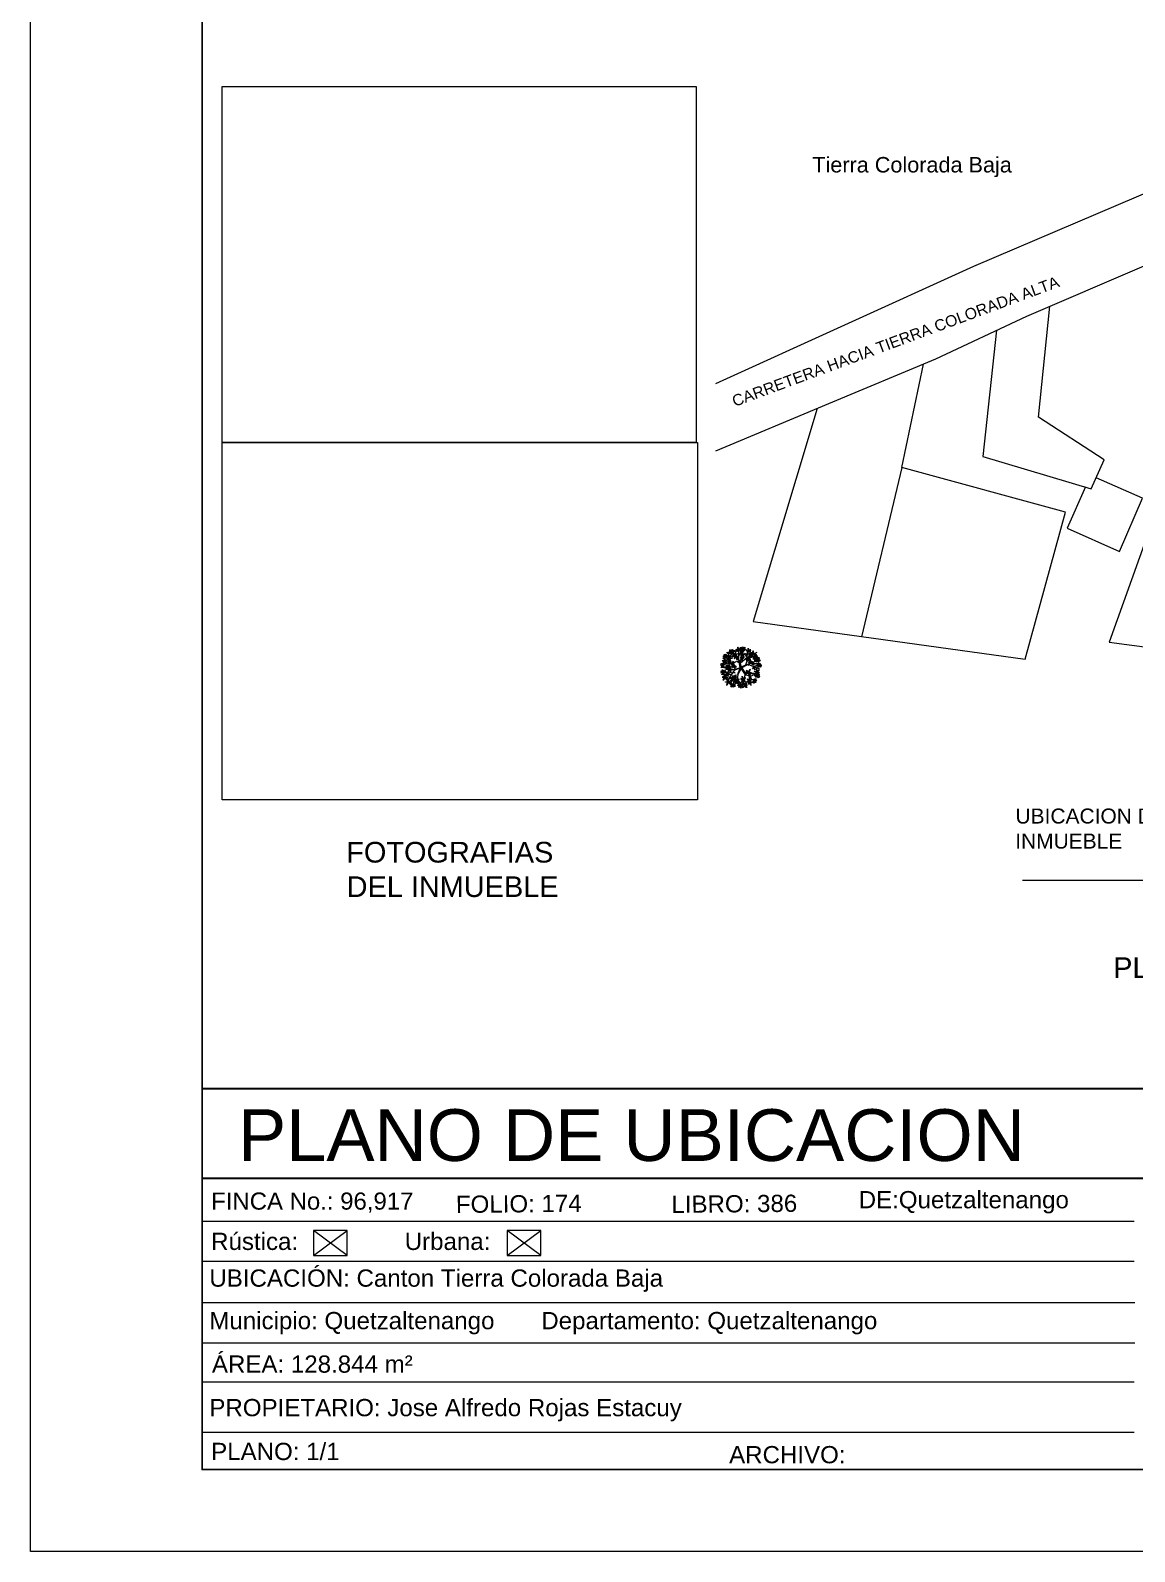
# Model space of a CAD drawing. Header units: millimetres. Extents: x 2424 to 2568, y 2139 to 2359.
# Drawn here: x 2424.3 to 2510.2, y 2138.7 to 2257.1 of the extents above; entities that cross this region are included whole.
import ezdxf

# ---------------------------------------------------------------- set-up
doc = ezdxf.new("R2010")
doc.units = ezdxf.units.MM
for name, color, linetype in [('PDF_0', 7, 'Continuous'), ('PDF_10 Formato', 7, 'Continuous'), ('PDF_CVL_CUADCON_TIT', 7, 'Continuous'), ('PDF_FORMATO', 7, 'Continuous'), ('PDF_Text', 7, 'Continuous')]:
    doc.layers.add(name, color=color, linetype=linetype)
doc.styles.add('PDF Arial-BoldMT', font='arial.ttf')
doc.styles.add('PDF ArialMT', font='arial.ttf')

msp = doc.modelspace()

# ---------------------------------------------------------------- linework, layer by layer
at = {"layer": 'PDF_0', "lineweight": 9}
for points in [[(2479.35, 2208.88), (2479.35, 2208.91), (2479.35, 2208.97), (2479.32, 2209.05), (2479.29, 2208.99), (2479.32, 2208.94)], [(2479.43, 2208.85), (2479.37, 2208.88), (2479.37, 2208.94), (2479.43, 2209.02), (2479.49, 2208.97), (2479.46, 2208.88)], [(2479.66, 2208.85), (2479.6, 2208.85), (2479.54, 2208.94), (2479.54, 2209.05), (2479.6, 2209.02), (2479.63, 2208.91)], [(2479.66, 2208.97), (2479.69, 2209.05), (2479.71, 2209.08), (2479.71, 2209.02), (2479.69, 2208.88), (2479.66, 2208.88)], [(2479.74, 2208.94), (2479.74, 2208.97), (2479.77, 2209.02), (2479.85, 2209.05), (2479.85, 2208.99), (2479.8, 2208.94)], [(2480.11, 2208.94), (2480.11, 2208.99), (2480.17, 2208.85), (2480.17, 2208.77), (2480.14, 2208.82)], [(2478.16, 2207.69), (2478.13, 2207.72), (2478.05, 2207.75), (2477.96, 2207.72), (2477.99, 2207.67), (2478.1, 2207.67)], [(2478.19, 2208.03), (2478.27, 2207.98), (2478.27, 2207.92), (2478.19, 2207.92), (2478.1, 2208.01), (2478.1, 2208.03)], [(2478.3, 2208.29), (2478.22, 2208.32), (2478.16, 2208.34), (2478.25, 2208.34), (2478.36, 2208.32), (2478.36, 2208.29)], [(2478.39, 2208.26), (2478.39, 2208.2), (2478.27, 2208.18), (2478.16, 2208.18), (2478.22, 2208.23), (2478.33, 2208.26)], [(2478.16, 2207.81), (2478.22, 2207.89), (2478.25, 2207.92), (2478.25, 2207.84), (2478.19, 2207.72), (2478.16, 2207.75)], [(2478.36, 2208.06), (2478.3, 2207.98), (2478.25, 2207.98), (2478.22, 2208.06), (2478.3, 2208.12), (2478.33, 2208.12)], [(2478.33, 2208.37), (2478.3, 2208.37), (2478.25, 2208.4), (2478.25, 2208.49), (2478.3, 2208.49), (2478.33, 2208.43)], [(2478.47, 2208.01), (2478.47, 2207.98), (2478.39, 2207.92), (2478.27, 2207.92), (2478.33, 2208.01), (2478.41, 2208.01)], [(2478.3, 2207.89), (2478.33, 2207.92), (2478.41, 2207.86), (2478.47, 2207.78), (2478.39, 2207.78), (2478.33, 2207.84)], [(2478.44, 2208.46), (2478.41, 2208.37), (2478.39, 2208.34), (2478.39, 2208.4), (2478.39, 2208.51), (2478.41, 2208.51)], [(2478.5, 2208.34), (2478.44, 2208.29), (2478.41, 2208.26), (2478.41, 2208.32), (2478.47, 2208.43), (2478.5, 2208.4)], [(2478.5, 2208.18), (2478.56, 2208.26), (2478.61, 2208.26), (2478.58, 2208.18), (2478.5, 2208.09), (2478.47, 2208.12)], [(2478.56, 2208.54), (2478.5, 2208.63), (2478.5, 2208.68), (2478.56, 2208.63), (2478.61, 2208.51), (2478.58, 2208.51)], [(2478.56, 2208.03), (2478.53, 2207.95), (2478.53, 2207.92), (2478.58, 2207.98), (2478.58, 2208.09), (2478.56, 2208.09)], [(2478.53, 2207.86), (2478.53, 2207.84), (2478.58, 2207.78), (2478.67, 2207.75), (2478.67, 2207.81), (2478.58, 2207.86)], [(2478.7, 2207.98), (2478.58, 2207.92), (2478.56, 2207.89), (2478.64, 2207.92), (2478.78, 2207.98), (2478.78, 2208.01)], [(2478.58, 2208.32), (2478.58, 2208.43), (2478.58, 2208.46), (2478.61, 2208.4), (2478.61, 2208.29), (2478.58, 2208.29)], [(2478.67, 2208.71), (2478.75, 2208.74), (2478.81, 2208.68), (2478.75, 2208.63), (2478.61, 2208.63), (2478.61, 2208.68)], [(2478.67, 2208.09), (2478.61, 2208.2), (2478.64, 2208.26), (2478.67, 2208.2), (2478.73, 2208.06), (2478.7, 2208.06)], [(2478.67, 2208.34), (2478.73, 2208.43), (2478.75, 2208.46), (2478.75, 2208.37), (2478.67, 2208.29), (2478.64, 2208.29)], [(2478.67, 2208.26), (2478.67, 2208.23), (2478.78, 2208.18), (2478.89, 2208.2), (2478.87, 2208.26), (2478.75, 2208.29)], [(2478.81, 2207.84), (2478.87, 2207.78), (2478.73, 2207.81), (2478.67, 2207.86), (2478.73, 2207.86)], [(2478.78, 2208.82), (2478.78, 2208.77), (2478.75, 2208.71), (2478.7, 2208.77), (2478.7, 2208.85), (2478.75, 2208.88)], [(2478.81, 2208.54), (2478.78, 2208.63), (2478.81, 2208.68), (2478.84, 2208.6), (2478.87, 2208.49), (2478.84, 2208.49)], [(2478.89, 2208.88), (2478.92, 2208.85), (2478.89, 2208.77), (2478.81, 2208.71), (2478.81, 2208.77), (2478.84, 2208.85)], [(2478.84, 2208.68), (2478.87, 2208.74), (2478.95, 2208.74), (2479.04, 2208.68), (2479.01, 2208.66), (2478.89, 2208.66)], [(2479.01, 2208.32), (2478.89, 2208.34), (2478.84, 2208.37), (2478.92, 2208.4), (2479.09, 2208.4), (2479.09, 2208.34)], [(2478.92, 2207.78), (2478.89, 2207.81), (2478.87, 2207.89), (2478.89, 2207.98), (2478.95, 2207.95), (2478.95, 2207.84)], [(2479.09, 2207.86), (2478.98, 2207.78), (2478.92, 2207.75), (2478.98, 2207.84), (2479.15, 2207.95), (2479.15, 2207.92)], [(2479.04, 2208.49), (2478.98, 2208.57), (2478.98, 2208.63), (2479.04, 2208.57), (2479.12, 2208.46), (2479.09, 2208.46)], [(2479.12, 2208.71), (2479.04, 2208.74), (2479.01, 2208.8), (2479.06, 2208.8), (2479.18, 2208.74), (2479.18, 2208.71)], [(2479.04, 2208.18), (2479.06, 2208.18), (2479.09, 2208.26), (2479.09, 2208.34), (2479.06, 2208.32), (2479.04, 2208.23)], [(2479.21, 2208.15), (2479.15, 2208.26), (2479.12, 2208.32), (2479.21, 2208.26), (2479.29, 2208.09), (2479.26, 2208.06)], [(2479.21, 2208.43), (2479.26, 2208.51), (2479.26, 2208.57), (2479.21, 2208.51), (2479.15, 2208.4), (2479.18, 2208.37)], [(2479.15, 2208.32), (2479.18, 2208.37), (2479.26, 2208.37), (2479.35, 2208.32), (2479.29, 2208.26), (2479.21, 2208.29)], [(2479.29, 2208.82), (2479.23, 2208.85), (2479.21, 2208.91), (2479.26, 2208.91), (2479.37, 2208.85), (2479.35, 2208.82)], [(2479.32, 2207.89), (2479.23, 2207.95), (2479.21, 2207.98), (2479.29, 2207.98), (2479.4, 2207.89), (2479.37, 2207.86)], [(2479.26, 2208.77), (2479.35, 2208.8), (2479.37, 2208.82), (2479.35, 2208.77), (2479.26, 2208.71), (2479.23, 2208.71)], [(2479.52, 2208.51), (2479.4, 2208.51), (2479.35, 2208.57), (2479.43, 2208.6), (2479.6, 2208.57), (2479.6, 2208.54)], [(2479.49, 2208.8), (2479.4, 2208.8), (2479.37, 2208.82), (2479.43, 2208.85), (2479.54, 2208.82), (2479.54, 2208.8)], [(2479.54, 2208.63), (2479.6, 2208.6), (2479.54, 2208.71), (2479.49, 2208.77), (2479.49, 2208.71)], [(2479.69, 2208.23), (2479.57, 2208.23), (2479.52, 2208.26), (2479.6, 2208.29), (2479.74, 2208.29), (2479.74, 2208.26)], [(2479.54, 2208.37), (2479.57, 2208.37), (2479.6, 2208.46), (2479.6, 2208.51), (2479.57, 2208.51), (2479.54, 2208.43)], [(2479.6, 2208.06), (2479.54, 2208.15), (2479.57, 2208.2), (2479.63, 2208.18), (2479.66, 2208.06), (2479.63, 2208.03)], [(2479.69, 2208.15), (2479.6, 2208.18), (2479.57, 2208.23), (2479.63, 2208.23), (2479.74, 2208.18), (2479.74, 2208.15)], [(2479.71, 2208.32), (2479.66, 2208.46), (2479.63, 2208.51), (2479.71, 2208.46), (2479.8, 2208.29), (2479.77, 2208.26)], [(2479.77, 2208.77), (2479.69, 2208.8), (2479.66, 2208.85), (2479.71, 2208.85), (2479.83, 2208.8), (2479.83, 2208.77)], [(2479.71, 2208.63), (2479.77, 2208.71), (2479.77, 2208.77), (2479.71, 2208.71), (2479.66, 2208.6), (2479.69, 2208.57)], [(2479.66, 2208.51), (2479.69, 2208.54), (2479.77, 2208.57), (2479.85, 2208.51), (2479.8, 2208.46), (2479.71, 2208.49)], [(2479.85, 2208.85), (2479.77, 2208.85), (2479.74, 2208.88), (2479.8, 2208.91), (2479.91, 2208.91), (2479.91, 2208.88)], [(2479.88, 2208.54), (2479.83, 2208.6), (2479.97, 2208.54), (2480.05, 2208.51), (2480, 2208.51)], [(2479.97, 2208.4), (2480.02, 2208.43), (2480.05, 2208.49), (2480, 2208.46), (2479.91, 2208.4), (2479.91, 2208.37)], [(2480.08, 2208.2), (2480.08, 2208.18), (2480, 2208.12), (2479.94, 2208.12), (2479.94, 2208.2), (2480.02, 2208.23)], [(2480.02, 2208.77), (2480.11, 2208.74), (2480.14, 2208.74), (2480.08, 2208.8), (2480, 2208.82), (2479.97, 2208.8)], [(2480.08, 2208.12), (2480.05, 2208.12), (2480, 2208.09), (2479.97, 2208.03), (2480, 2208.03), (2480.05, 2208.09)], [(2480.08, 2208.32), (2480.11, 2208.23), (2480.11, 2208.2), (2480.05, 2208.23), (2480.02, 2208.32), (2480.02, 2208.34)], [(2480.08, 2208.49), (2480.11, 2208.51), (2480.11, 2208.6), (2480.08, 2208.71), (2480.05, 2208.66), (2480.05, 2208.54)], [(2480.17, 2208.12), (2480.17, 2208.03), (2480.14, 2208.01), (2480.08, 2208.03), (2480.08, 2208.18), (2480.11, 2208.18)], [(2480.22, 2208.15), (2480.28, 2208.15), (2480.19, 2208.2), (2480.11, 2208.2), (2480.14, 2208.18)], [(2480.31, 2207.86), (2480.25, 2207.84), (2480.17, 2207.86), (2480.11, 2207.92), (2480.17, 2207.95), (2480.25, 2207.92)], [(2480.19, 2207.78), (2480.11, 2207.72), (2480.11, 2207.67), (2480.17, 2207.69), (2480.28, 2207.78), (2480.25, 2207.81)], [(2480.17, 2208.2), (2480.22, 2208.2), (2480.28, 2208.29), (2480.31, 2208.4), (2480.25, 2208.37), (2480.19, 2208.29)], [(2480.19, 2208.74), (2480.22, 2208.71), (2480.31, 2208.77), (2480.33, 2208.85), (2480.28, 2208.85), (2480.22, 2208.8)], [(2480.31, 2208.49), (2480.22, 2208.51), (2480.19, 2208.57), (2480.25, 2208.57), (2480.36, 2208.51), (2480.36, 2208.49)], [(2480.31, 2208.57), (2480.25, 2208.66), (2480.25, 2208.71), (2480.31, 2208.66), (2480.36, 2208.57), (2480.36, 2208.54)], [(2480.31, 2208.03), (2480.33, 2207.89), (2480.31, 2207.84), (2480.28, 2207.92), (2480.25, 2208.12), (2480.28, 2208.12)], [(2480.45, 2207.92), (2480.42, 2207.95), (2480.36, 2207.89), (2480.33, 2207.84), (2480.39, 2207.84), (2480.45, 2207.89)], [(2480.42, 2207.78), (2480.53, 2207.75), (2480.59, 2207.69), (2480.48, 2207.69), (2480.33, 2207.78), (2480.33, 2207.81)], [(2480.42, 2208.34), (2480.36, 2208.43), (2480.39, 2208.49), (2480.45, 2208.46), (2480.48, 2208.34), (2480.45, 2208.32)], [(2480.39, 2208.54), (2480.45, 2208.54), (2480.5, 2208.63), (2480.53, 2208.74), (2480.48, 2208.74), (2480.42, 2208.63)], [(2480.53, 2208.49), (2480.45, 2208.49), (2480.39, 2208.51), (2480.48, 2208.54), (2480.62, 2208.54), (2480.62, 2208.51)], [(2480.73, 2208.15), (2480.7, 2208.09), (2480.59, 2208.09), (2480.48, 2208.12), (2480.53, 2208.18), (2480.65, 2208.15)], [(2480.53, 2208.63), (2480.56, 2208.54), (2480.59, 2208.51), (2480.59, 2208.57), (2480.56, 2208.68), (2480.53, 2208.68)], [(2480.62, 2208.18), (2480.56, 2208.23), (2480.53, 2208.29), (2480.59, 2208.26), (2480.7, 2208.2), (2480.67, 2208.18)], [(2480.59, 2208.46), (2480.59, 2208.43), (2480.7, 2208.4), (2480.79, 2208.4), (2480.76, 2208.46), (2480.65, 2208.49)], [(2480.73, 2208.63), (2480.79, 2208.68), (2480.67, 2208.54), (2480.62, 2208.49), (2480.65, 2208.54)], [(2480.67, 2208.26), (2480.65, 2208.26), (2480.62, 2208.32), (2480.62, 2208.4), (2480.67, 2208.37), (2480.7, 2208.32)], [(2480.7, 2207.95), (2480.65, 2208.03), (2480.65, 2208.06), (2480.73, 2208.03), (2480.76, 2207.92), (2480.73, 2207.89)], [(2480.81, 2208.34), (2480.79, 2208.26), (2480.73, 2208.23), (2480.73, 2208.29), (2480.79, 2208.4), (2480.79, 2208.37)], [(2480.84, 2208.23), (2480.79, 2208.15), (2480.73, 2208.15), (2480.76, 2208.2), (2480.84, 2208.29), (2480.84, 2208.26)], [(2480.81, 2208.09), (2480.79, 2208.12), (2480.84, 2208.23), (2480.96, 2208.29), (2480.96, 2208.2), (2480.87, 2208.12)], [(2480.79, 2207.95), (2480.79, 2208.03), (2480.81, 2208.09), (2480.84, 2208.03), (2480.84, 2207.92), (2480.81, 2207.92)], [(2480.9, 2207.75), (2480.93, 2207.67), (2480.93, 2207.64), (2480.9, 2207.67), (2480.84, 2207.75), (2480.87, 2207.78)], [(2480.9, 2208.12), (2481.01, 2208.15), (2481.04, 2208.15), (2480.98, 2208.09), (2480.87, 2208.06), (2480.87, 2208.09)], [(2480.9, 2207.89), (2480.87, 2207.98), (2480.87, 2208.01), (2480.93, 2207.98), (2480.96, 2207.89), (2480.93, 2207.86)], [(2480.93, 2208.03), (2480.96, 2208.06), (2481.01, 2208.03), (2481.07, 2208.01), (2481.01, 2207.98), (2480.96, 2208.01)], [(2480.96, 2207.69), (2481.01, 2207.78), (2481.04, 2207.78), (2481.07, 2207.72), (2480.98, 2207.64), (2480.96, 2207.64)], [(2478.13, 2207.16), (2478.1, 2207.13), (2478.05, 2207.13), (2477.99, 2207.19), (2478.05, 2207.21), (2478.1, 2207.19)], [(2478.13, 2207.05), (2478.05, 2207.05), (2477.99, 2207.05), (2478.05, 2207.1), (2478.19, 2207.1), (2478.19, 2207.07)], [(2478.08, 2207.5), (2478.13, 2207.61), (2478.13, 2207.67), (2478.08, 2207.61), (2478.02, 2207.47), (2478.02, 2207.44)], [(2478.25, 2207.07), (2478.25, 2207.05), (2478.19, 2206.96), (2478.08, 2206.9), (2478.1, 2206.99), (2478.19, 2207.05)], [(2478.16, 2207.27), (2478.19, 2207.21), (2478.19, 2207.16), (2478.13, 2207.19), (2478.1, 2207.3), (2478.13, 2207.3)], [(2478.16, 2206.76), (2478.1, 2206.73), (2478.25, 2206.71), (2478.3, 2206.73), (2478.27, 2206.76)], [(2478.25, 2207.55), (2478.19, 2207.64), (2478.16, 2207.67), (2478.16, 2207.58), (2478.22, 2207.5), (2478.25, 2207.5)], [(2478.3, 2206.71), (2478.27, 2206.71), (2478.19, 2206.62), (2478.16, 2206.51), (2478.22, 2206.51), (2478.3, 2206.62)], [(2478.27, 2207.21), (2478.27, 2207.13), (2478.25, 2207.07), (2478.22, 2207.16), (2478.22, 2207.27), (2478.25, 2207.27)], [(2478.3, 2206.9), (2478.33, 2206.79), (2478.33, 2206.76), (2478.27, 2206.79), (2478.22, 2206.9), (2478.25, 2206.93)], [(2478.36, 2207.13), (2478.41, 2207.1), (2478.36, 2207.21), (2478.3, 2207.24), (2478.3, 2207.21)], [(2478.56, 2207.44), (2478.53, 2207.41), (2478.41, 2207.41), (2478.33, 2207.47), (2478.39, 2207.5), (2478.5, 2207.47)], [(2478.41, 2206.76), (2478.5, 2206.71), (2478.53, 2206.68), (2478.44, 2206.68), (2478.33, 2206.73), (2478.36, 2206.76)], [(2478.39, 2206.68), (2478.44, 2206.59), (2478.44, 2206.54), (2478.39, 2206.57), (2478.33, 2206.68), (2478.36, 2206.71)], [(2478.56, 2207.33), (2478.41, 2207.33), (2478.36, 2207.36), (2478.44, 2207.38), (2478.61, 2207.38), (2478.61, 2207.36)], [(2478.47, 2207.53), (2478.39, 2207.58), (2478.39, 2207.61), (2478.44, 2207.61), (2478.53, 2207.53), (2478.53, 2207.5)], [(2478.47, 2207.1), (2478.5, 2207.13), (2478.5, 2207.02), (2478.47, 2206.99), (2478.44, 2207.02)], [(2478.44, 2206.93), (2478.44, 2206.9), (2478.5, 2206.82), (2478.58, 2206.79), (2478.58, 2206.85), (2478.5, 2206.9)], [(2478.53, 2207.58), (2478.5, 2207.58), (2478.47, 2207.64), (2478.5, 2207.72), (2478.53, 2207.69), (2478.56, 2207.64)], [(2478.64, 2207.05), (2478.7, 2207.05), (2478.56, 2206.96), (2478.47, 2206.96), (2478.53, 2206.99)], [(2478.56, 2206.51), (2478.58, 2206.42), (2478.58, 2206.4), (2478.53, 2206.42), (2478.47, 2206.54), (2478.5, 2206.57)], [(2478.67, 2207.53), (2478.61, 2207.47), (2478.56, 2207.44), (2478.58, 2207.53), (2478.7, 2207.58), (2478.7, 2207.55)], [(2478.56, 2207.19), (2478.58, 2207.19), (2478.61, 2207.24), (2478.64, 2207.33), (2478.58, 2207.3), (2478.56, 2207.24)], [(2478.67, 2207.64), (2478.61, 2207.55), (2478.58, 2207.55), (2478.58, 2207.61), (2478.64, 2207.69), (2478.67, 2207.69)], [(2478.78, 2206.59), (2478.67, 2206.57), (2478.61, 2206.59), (2478.7, 2206.62), (2478.84, 2206.62), (2478.84, 2206.59)], [(2478.75, 2207.41), (2478.78, 2207.5), (2478.78, 2207.55), (2478.73, 2207.5), (2478.67, 2207.38), (2478.7, 2207.38)], [(2478.67, 2207.3), (2478.7, 2207.36), (2478.81, 2207.36), (2478.89, 2207.3), (2478.84, 2207.27), (2478.73, 2207.27)], [(2478.73, 2207.13), (2478.67, 2207.27), (2478.67, 2207.33), (2478.73, 2207.24), (2478.81, 2207.07), (2478.78, 2207.07)], [(2478.78, 2206.73), (2478.7, 2206.71), (2478.87, 2206.68), (2478.98, 2206.68), (2478.92, 2206.71)], [(2478.95, 2206.68), (2478.98, 2206.62), (2478.92, 2206.54), (2478.84, 2206.51), (2478.84, 2206.57), (2478.89, 2206.65)], [(2478.95, 2207.64), (2478.95, 2207.53), (2478.92, 2207.44), (2478.87, 2207.53), (2478.87, 2207.72), (2478.89, 2207.72)], [(2478.92, 2206.85), (2478.89, 2206.82), (2478.92, 2206.76), (2479.01, 2206.71), (2479.01, 2206.76), (2478.95, 2206.82)], [(2479.06, 2207.67), (2479.06, 2207.69), (2479.01, 2207.72), (2478.92, 2207.72), (2478.95, 2207.69), (2479.04, 2207.67)], [(2479.06, 2207.05), (2478.98, 2207.07), (2478.92, 2207.1), (2479.01, 2207.1), (2479.12, 2207.07), (2479.12, 2207.05)], [(2479.01, 2206.57), (2479.06, 2206.48), (2479.09, 2206.45), (2479.09, 2206.51), (2479.04, 2206.62), (2479.01, 2206.62)], [(2479.04, 2206.79), (2479.12, 2206.88), (2479.18, 2206.9), (2479.15, 2206.82), (2479.06, 2206.68), (2479.04, 2206.71)], [(2479.09, 2207.53), (2479.06, 2207.61), (2479.06, 2207.64), (2479.12, 2207.61), (2479.18, 2207.5), (2479.15, 2207.47)], [(2479.23, 2206.57), (2479.26, 2206.45), (2479.23, 2206.42), (2479.18, 2206.45), (2479.15, 2206.59), (2479.21, 2206.59)], [(2479.29, 2206.51), (2479.35, 2206.59), (2479.37, 2206.62), (2479.4, 2206.57), (2479.35, 2206.45), (2479.32, 2206.45)], [(2479.57, 2206.57), (2479.66, 2206.54), (2479.71, 2206.57), (2479.66, 2206.59), (2479.54, 2206.62), (2479.54, 2206.59)], [(2479.71, 2206.48), (2479.71, 2206.51), (2479.63, 2206.54), (2479.54, 2206.57), (2479.57, 2206.51), (2479.66, 2206.48)], [(2479.66, 2206.73), (2479.66, 2206.79), (2479.71, 2206.65), (2479.74, 2206.57), (2479.71, 2206.62)], [(2479.74, 2206.54), (2479.77, 2206.51), (2479.85, 2206.59), (2479.91, 2206.68), (2479.83, 2206.65), (2479.77, 2206.59)], [(2480.05, 2207.05), (2479.97, 2207.07), (2479.94, 2207.13), (2480, 2207.13), (2480.11, 2207.07), (2480.11, 2207.05)], [(2480.05, 2207.13), (2480.02, 2207.21), (2480, 2207.27), (2480.08, 2207.21), (2480.14, 2207.13), (2480.11, 2207.1)], [(2480.11, 2206.45), (2480.08, 2206.54), (2480.08, 2206.59), (2480.14, 2206.54), (2480.19, 2206.42), (2480.17, 2206.4)], [(2480.14, 2207.1), (2480.19, 2207.1), (2480.25, 2207.21), (2480.31, 2207.33), (2480.22, 2207.3), (2480.17, 2207.19)], [(2480.31, 2207.05), (2480.19, 2207.05), (2480.14, 2207.07), (2480.22, 2207.1), (2480.36, 2207.1), (2480.36, 2207.07)], [(2480.17, 2206.93), (2480.14, 2207.02), (2480.14, 2207.05), (2480.19, 2207.02), (2480.25, 2206.9), (2480.22, 2206.88)], [(2480.22, 2206.76), (2480.22, 2206.73), (2480.31, 2206.65), (2480.39, 2206.62), (2480.36, 2206.68), (2480.31, 2206.73)], [(2480.25, 2206.93), (2480.25, 2206.85), (2480.25, 2206.79), (2480.28, 2206.85), (2480.31, 2206.96), (2480.28, 2206.96)], [(2480.31, 2206.42), (2480.25, 2206.4), (2480.31, 2206.51), (2480.36, 2206.57), (2480.36, 2206.51)], [(2480.42, 2206.85), (2480.5, 2206.88), (2480.36, 2206.79), (2480.28, 2206.76), (2480.31, 2206.82)], [(2480.59, 2207.47), (2480.5, 2207.38), (2480.45, 2207.36), (2480.5, 2207.44), (2480.59, 2207.53), (2480.62, 2207.5)], [(2480.53, 2206.51), (2480.53, 2206.54), (2480.65, 2206.59), (2480.76, 2206.59), (2480.73, 2206.54), (2480.62, 2206.51)], [(2480.73, 2207.13), (2480.62, 2207.16), (2480.59, 2207.19), (2480.67, 2207.19), (2480.79, 2207.16), (2480.79, 2207.13)], [(2480.73, 2206.85), (2480.79, 2206.88), (2480.65, 2206.88), (2480.59, 2206.85), (2480.62, 2206.85)], [(2480.65, 2207.44), (2480.62, 2207.5), (2480.62, 2207.36), (2480.65, 2207.3), (2480.65, 2207.33)], [(2480.79, 2207.05), (2480.81, 2207.1), (2480.7, 2207.07), (2480.65, 2207.02), (2480.7, 2207.02)], [(2480.84, 2207.64), (2480.76, 2207.67), (2480.73, 2207.69), (2480.79, 2207.69), (2480.9, 2207.67), (2480.9, 2207.64)], [(2480.79, 2207.16), (2480.84, 2207.19), (2480.81, 2207.3), (2480.76, 2207.41), (2480.73, 2207.33), (2480.76, 2207.24)], [(2480.73, 2206.76), (2480.79, 2206.85), (2480.84, 2206.85), (2480.81, 2206.79), (2480.76, 2206.71), (2480.73, 2206.73)], [(2480.84, 2206.99), (2480.84, 2206.9), (2480.81, 2206.85), (2480.79, 2206.9), (2480.79, 2207.02), (2480.81, 2207.02)], [(2480.96, 2207.21), (2480.87, 2207.16), (2480.81, 2207.13), (2480.87, 2207.21), (2480.96, 2207.3), (2480.98, 2207.27)], [(2480.81, 2206.79), (2480.87, 2206.82), (2480.93, 2206.79), (2480.96, 2206.71), (2480.9, 2206.68), (2480.84, 2206.73)], [(2480.96, 2207.05), (2480.87, 2207.07), (2480.84, 2207.1), (2480.9, 2207.13), (2481.01, 2207.07), (2481.01, 2207.05)], [(2480.87, 2206.93), (2480.93, 2206.96), (2480.98, 2206.96), (2480.96, 2206.88), (2480.87, 2206.85), (2480.84, 2206.88)], [(2480.9, 2207.53), (2480.9, 2207.58), (2480.96, 2207.61), (2480.96, 2207.55), (2480.93, 2207.47), (2480.9, 2207.47)], [(2480.9, 2206.85), (2480.9, 2206.82), (2480.96, 2206.79), (2481.04, 2206.76), (2481.01, 2206.82), (2480.96, 2206.85)], [(2480.96, 2207.58), (2480.98, 2207.61), (2481.07, 2207.61), (2481.13, 2207.55), (2481.07, 2207.5), (2480.98, 2207.53)], [(2481.01, 2207.67), (2481.01, 2207.64), (2481.1, 2207.64), (2481.18, 2207.64), (2481.13, 2207.67), (2481.07, 2207.67)], [(2478.41, 2206.37), (2478.53, 2206.4), (2478.58, 2206.37), (2478.5, 2206.34), (2478.36, 2206.34), (2478.36, 2206.37)], [(2478.58, 2206.31), (2478.53, 2206.34), (2478.47, 2206.23), (2478.44, 2206.11), (2478.5, 2206.14), (2478.56, 2206.25)], [(2478.67, 2206.31), (2478.73, 2206.23), (2478.73, 2206.17), (2478.67, 2206.23), (2478.58, 2206.31), (2478.61, 2206.34)], [(2478.67, 2206.4), (2478.75, 2206.37), (2478.78, 2206.34), (2478.73, 2206.31), (2478.61, 2206.37), (2478.61, 2206.4)], [(2478.75, 2206.14), (2478.84, 2206.17), (2478.89, 2206.14), (2478.84, 2206.11), (2478.73, 2206.09), (2478.73, 2206.11)], [(2478.84, 2206.23), (2478.95, 2206.2), (2478.98, 2206.17), (2478.89, 2206.17), (2478.78, 2206.2), (2478.81, 2206.23)], [(2478.89, 2206.09), (2478.89, 2206.06), (2478.87, 2206), (2478.81, 2205.94), (2478.78, 2206), (2478.84, 2206.06)], [(2478.98, 2206.06), (2478.98, 2205.97), (2478.95, 2205.92), (2478.92, 2206), (2478.92, 2206.11), (2478.95, 2206.11)], [(2478.98, 2206.17), (2479.01, 2206.17), (2479.09, 2206.09), (2479.09, 2205.97), (2479.04, 2206), (2478.98, 2206.11)], [(2479.09, 2206.45), (2479.18, 2206.42), (2479.23, 2206.4), (2479.15, 2206.4), (2479.01, 2206.4), (2479.01, 2206.42)], [(2479.23, 2206.37), (2479.18, 2206.37), (2479.09, 2206.28), (2479.06, 2206.17), (2479.12, 2206.2), (2479.21, 2206.28)], [(2479.32, 2206.31), (2479.35, 2206.23), (2479.35, 2206.2), (2479.29, 2206.23), (2479.23, 2206.34), (2479.26, 2206.37)], [(2479.32, 2206.4), (2479.4, 2206.37), (2479.43, 2206.34), (2479.37, 2206.34), (2479.26, 2206.4), (2479.26, 2206.42)], [(2479.4, 2206.11), (2479.49, 2206.11), (2479.52, 2206.09), (2479.46, 2206.06), (2479.35, 2206.06), (2479.35, 2206.09)], [(2479.49, 2206.03), (2479.52, 2206), (2479.46, 2205.94), (2479.4, 2205.92), (2479.4, 2205.97), (2479.46, 2206)], [(2479.49, 2206.2), (2479.57, 2206.14), (2479.6, 2206.11), (2479.54, 2206.11), (2479.43, 2206.17), (2479.43, 2206.2)], [(2479.57, 2206.31), (2479.52, 2206.28), (2479.63, 2206.4), (2479.69, 2206.45), (2479.66, 2206.4)], [(2479.6, 2206), (2479.57, 2206.06), (2479.52, 2205.94), (2479.54, 2205.86), (2479.57, 2205.92)], [(2479.6, 2206.11), (2479.66, 2206.11), (2479.69, 2206), (2479.71, 2205.89), (2479.66, 2205.94), (2479.6, 2206.03)], [(2479.77, 2206.31), (2479.74, 2206.25), (2479.71, 2206.37), (2479.71, 2206.42), (2479.74, 2206.4)], [(2479.8, 2206.23), (2479.88, 2206.14), (2479.88, 2206.09), (2479.8, 2206.11), (2479.71, 2206.2), (2479.74, 2206.23)], [(2479.77, 2206.4), (2479.74, 2206.48), (2479.74, 2206.54), (2479.83, 2206.48), (2479.85, 2206.37), (2479.83, 2206.37)], [(2479.74, 2206), (2479.8, 2206.06), (2479.85, 2206.09), (2479.83, 2206), (2479.74, 2205.92), (2479.74, 2205.94)], [(2479.97, 2206.2), (2479.91, 2206.14), (2479.85, 2206.14), (2479.85, 2206.23), (2479.94, 2206.28), (2479.97, 2206.25)], [(2480.08, 2206.14), (2480.05, 2206.09), (2479.97, 2206.09), (2479.88, 2206.09), (2479.91, 2206.14), (2480.02, 2206.14)], [(2479.88, 2206.06), (2479.94, 2206.09), (2480, 2206), (2480.02, 2205.92), (2479.97, 2205.92), (2479.91, 2206)], [(2480.11, 2206.34), (2479.97, 2206.34), (2479.91, 2206.37), (2480.02, 2206.4), (2480.19, 2206.4), (2480.19, 2206.37)], [(2480.11, 2206.2), (2480.17, 2206.2), (2480.19, 2206.25), (2480.19, 2206.34), (2480.14, 2206.31), (2480.11, 2206.25)], [(2480.31, 2206.14), (2480.36, 2206.09), (2480.31, 2206.25), (2480.22, 2206.34), (2480.22, 2206.25)], [(2480.25, 2206.31), (2480.28, 2206.37), (2480.36, 2206.37), (2480.45, 2206.31), (2480.39, 2206.28), (2480.31, 2206.28)], [(2480.48, 2206.4), (2480.48, 2206.34), (2480.53, 2206.42), (2480.53, 2206.51), (2480.5, 2206.48)], [(2480.53, 2206.28), (2480.53, 2206.37), (2480.56, 2206.4), (2480.59, 2206.37), (2480.59, 2206.25), (2480.56, 2206.25)], [(2480.65, 2206.48), (2480.73, 2206.48), (2480.79, 2206.45), (2480.7, 2206.42), (2480.59, 2206.45), (2480.59, 2206.48)], [(2480.62, 2206.4), (2480.65, 2206.42), (2480.7, 2206.37), (2480.73, 2206.31), (2480.67, 2206.31), (2480.65, 2206.37)]]:
    msp.add_lwpolyline(points, close=True, dxfattribs=at)
for points in [[(2478.53, 2207.81), (2478.13, 2207.64)], [(2478.87, 2207.72), (2478.19, 2207.92)], [(2479.15, 2207.33), (2478.41, 2208.29)], [(2478.67, 2207.95), (2478.53, 2208.43)], [(2478.98, 2208.49), (2478.64, 2208.57)], [(2480.65, 2206.48), (2480.36, 2206.54), (2480.17, 2206.85), (2479.94, 2206.88), (2479.57, 2207.41), (2479.32, 2206.93), (2479.49, 2207.44), (2479.4, 2208.09), (2478.81, 2208.68)], [(2479.12, 2208.32), (2479.18, 2208.88)], [(2479.43, 2208.06), (2479.52, 2207.47), (2479.49, 2207.81), (2479.57, 2207.5), (2479.52, 2207.58), (2479.54, 2207.47), (2479.52, 2207.41), (2479.35, 2207.05), (2479.54, 2207.44), (2479.43, 2207.19), (2479.57, 2207.44), (2479.94, 2206.9), (2479.6, 2207.44), (2480.05, 2207.69), (2479.57, 2207.47), (2479.77, 2207.55), (2479.6, 2207.47)], [(2479.43, 2208.4), (2479.66, 2208.91), (2479.49, 2207.84), (2479.4, 2208.09), (2479.4, 2208.88)], [(2480.05, 2208.26), (2479.49, 2207.78), (2479.57, 2207.53), (2480.28, 2207.81), (2479.63, 2207.44), (2479.97, 2206.9), (2480.17, 2206.85)], [(2479.91, 2207.64), (2480.31, 2208.68)], [(2480.39, 2208.66), (2480.33, 2208.26), (2480.05, 2208.26), (2480.08, 2208.6), (2480.19, 2208.74)], [(2480.25, 2207.81), (2480.98, 2207.78)], [(2480.33, 2208.26), (2480.7, 2208.37)], [(2480.5, 2207.81), (2480.81, 2208.2)], [(2479.04, 2207.27), (2479.49, 2207.44), (2479.04, 2207.3), (2478.1, 2207.47)], [(2478.5, 2207.07), (2478.16, 2207.1)], [(2478.78, 2206.9), (2478.25, 2206.96)], [(2478.7, 2207.36), (2478.33, 2206.73)], [(2479.06, 2207.3), (2478.5, 2206.45)], [(2479.29, 2206.76), (2478.58, 2206.37)], [(2478.95, 2206.59), (2478.75, 2206.25)], [(2479.06, 2206.62), (2478.92, 2206.14)], [(2479.32, 2206.93), (2479.26, 2206.54), (2479.74, 2206)], [(2479.88, 2206.96), (2479.74, 2206.37)], [(2479.88, 2207.02), (2480.98, 2207.05)], [(2480.14, 2207.72), (2481.01, 2207.36)], [(2480.19, 2206.76), (2480.19, 2206.37), (2480.28, 2206.2)], [(2480.39, 2207.02), (2480.87, 2206.88)], [(2480.5, 2207.58), (2481.01, 2207.61)], [(2479.43, 2206.37), (2479.29, 2206.03)], [(2479.94, 2206.03), (2479.74, 2206.37), (2479.54, 2206)]]:
    msp.add_lwpolyline(points, dxfattribs=at)
at = {"layer": 'PDF_0', "lineweight": 20}
for points in [[(2446.31, 2161.72), (2448.93, 2161.72), (2448.93, 2163.67), (2446.31, 2163.67)], [(2461.36, 2161.72), (2463.98, 2161.72), (2463.98, 2163.67), (2461.36, 2163.67)]]:
    msp.add_lwpolyline(points, close=True, dxfattribs=at)
for points in [[(2448.93, 2161.72), (2446.31, 2163.67)], [(2446.31, 2161.72), (2448.93, 2163.67)], [(2463.98, 2161.72), (2461.36, 2163.67)], [(2461.36, 2161.72), (2463.98, 2163.67)]]:
    msp.add_lwpolyline(points, dxfattribs=at)
at = {"layer": 'PDF_10 Formato', "lineweight": 9}
msp.add_lwpolyline([(2424.28, 2138.68), (2424.28, 2358.61), (2568.24, 2358.61), (2568.24, 2138.68)], close=True, dxfattribs=at)
at = {"layer": 'PDF_10 Formato', "lineweight": 25}
msp.add_lwpolyline([(2437.64, 2353.75), (2561.55, 2353.75), (2561.55, 2145.06), (2437.64, 2145.06)], close=True, dxfattribs=at)
at = {"layer": 'PDF_CVL_CUADCON_TIT', "lineweight": 9}
for points in [[(2477.6, 2229.58), (2497.67, 2238.7), (2515.27, 2246.21), (2533.23, 2254.86)], [(2477.6, 2224.33), (2486.41, 2228.03), (2494.71, 2231.5), (2501.8, 2234.83), (2520.07, 2242.66), (2528.68, 2246.78), (2544.47, 2254.86)], [(2499.45, 2233.73), (2498.38, 2223.9), (2506.82, 2221.39), (2507.81, 2223.65), (2502.7, 2226.95), (2503.58, 2235.6)], [(2485.5, 2227.63), (2480.5, 2211.06), (2501.68, 2208.12), (2504.82, 2219.56), (2492.08, 2223.03), (2493.75, 2231.08)], [(2492.08, 2223.03), (2488.95, 2209.87)], [(2506.37, 2221.53), (2504.93, 2218.31), (2509, 2216.51), (2510.81, 2220.66), (2507.19, 2222.24)], [(2524.5, 2200.1), (2520.27, 2190.89), (2501.57, 2190.89), (2501.46, 2190.89)]]:
    msp.add_lwpolyline(points, dxfattribs=at)
for points in [[(2439.19, 2224.98), (2439.19, 2252.68), (2476.07, 2252.68), (2476.07, 2224.98)], [(2439.19, 2197.19), (2439.19, 2224.98), (2476.18, 2224.98), (2476.18, 2197.19)], [(2515.66, 2208.46), (2518.26, 2217.21), (2511.68, 2219.16), (2508.21, 2209.45)]]:
    msp.add_lwpolyline(points, close=True, dxfattribs=at)
at = {"layer": 'PDF_FORMATO', "lineweight": 30}
for points in [[(2437.64, 2174.71), (2561.55, 2174.71)], [(2437.64, 2167.74), (2538.42, 2167.74)]]:
    msp.add_lwpolyline(points, dxfattribs=at)
at = {"layer": 'PDF_FORMATO', "lineweight": 20}
for points in [[(2437.64, 2164.4), (2510.16, 2164.4)], [(2437.64, 2161.27), (2510.16, 2161.27)], [(2437.69, 2158.05), (2510.21, 2158.05)], [(2437.69, 2154.92), (2510.21, 2154.92)], [(2437.64, 2151.89), (2510.16, 2151.89)], [(2437.64, 2147.97), (2510.16, 2147.97)]]:
    msp.add_lwpolyline(points, dxfattribs=at)

# ---------------------------------------------------------------- texts
at = {"layer": 'PDF_Text', "attachment_point": 4}
for s, insert, char_height, style in [('Tierra Colorada Baja', (2485.11, 2246.42), 1.2047, 'PDF ArialMT'), ('UBICACION DEL', (2500.92, 2195.91), 1.1664, 'PDF ArialMT'), ('FOTOGRAFIAS', (2448.85, 2193.09), 1.6096, 'PDF Arial-BoldMT'), ('INMUEBLE', (2500.9, 2193.96), 1.166, 'PDF ArialMT'), ('DEL INMUEBLE', (2448.88, 2190.41), 1.6096, 'PDF Arial-BoldMT'), ('PLANO DE UBICACION', (2508.52, 2184.11), 1.6096, 'PDF Arial-BoldMT'), ('PLANO DE UBICACION', (2440.43, 2171.06), 4.024, 'PDF ArialMT'), ('FINCA No.: 96,917', (2438.34, 2165.83), 1.3335, 'PDF Arial-BoldMT'), ('DE:Quetzaltenango', (2488.72, 2165.86), 1.3413, 'PDF Arial-BoldMT'), ('Rústica:', (2438.34, 2162.81), 1.341, 'PDF Arial-BoldMT'), ('Urbana:', (2453.4, 2162.81), 1.341, 'PDF Arial-BoldMT'), ('UBICACIÓN: Canton Tierra Colorada Baja', (2438.2, 2159.76), 1.3413, 'PDF Arial-BoldMT'), ('Municipio: Quetzaltenango       Departamento: Quetzaltenango', (2438.2, 2156.45), 1.3413, 'PDF Arial-BoldMT'), ('ÁREA: 128.844 m²', (2438.4, 2153.26), 1.3413, 'PDF Arial-BoldMT'), ('PROPIETARIO: Jose Alfredo Rojas Estacuy', (2438.2, 2149.68), 1.3413, 'PDF Arial-BoldMT'), ('PLANO: 1/1', (2438.34, 2146.46), 1.341, 'PDF ArialMT'), ('ARCHIVO:', (2478.64, 2146.21), 1.341, 'PDF ArialMT')]:
    msp.add_mtext(s, dxfattribs=dict(at, insert=insert, char_height=char_height, style=style))
for s, insert, char_height, rotation, style in [('CARRETERA HACIA TIERRA COLORADA ALTA', (2478.92, 2228.16), 0.8748, 20.3028, 'PDF ArialMT'), ('FOLIO: 174', (2457.38, 2165.69), 1.341, 0.5218, 'PDF Arial-BoldMT'), ('LIBRO: 386', (2474.15, 2165.69), 1.341, 0.5218, 'PDF Arial-BoldMT')]:
    msp.add_mtext(s, dxfattribs=dict(at, insert=insert, char_height=char_height, rotation=rotation, style=style))

doc.saveas('drawing.dxf')
